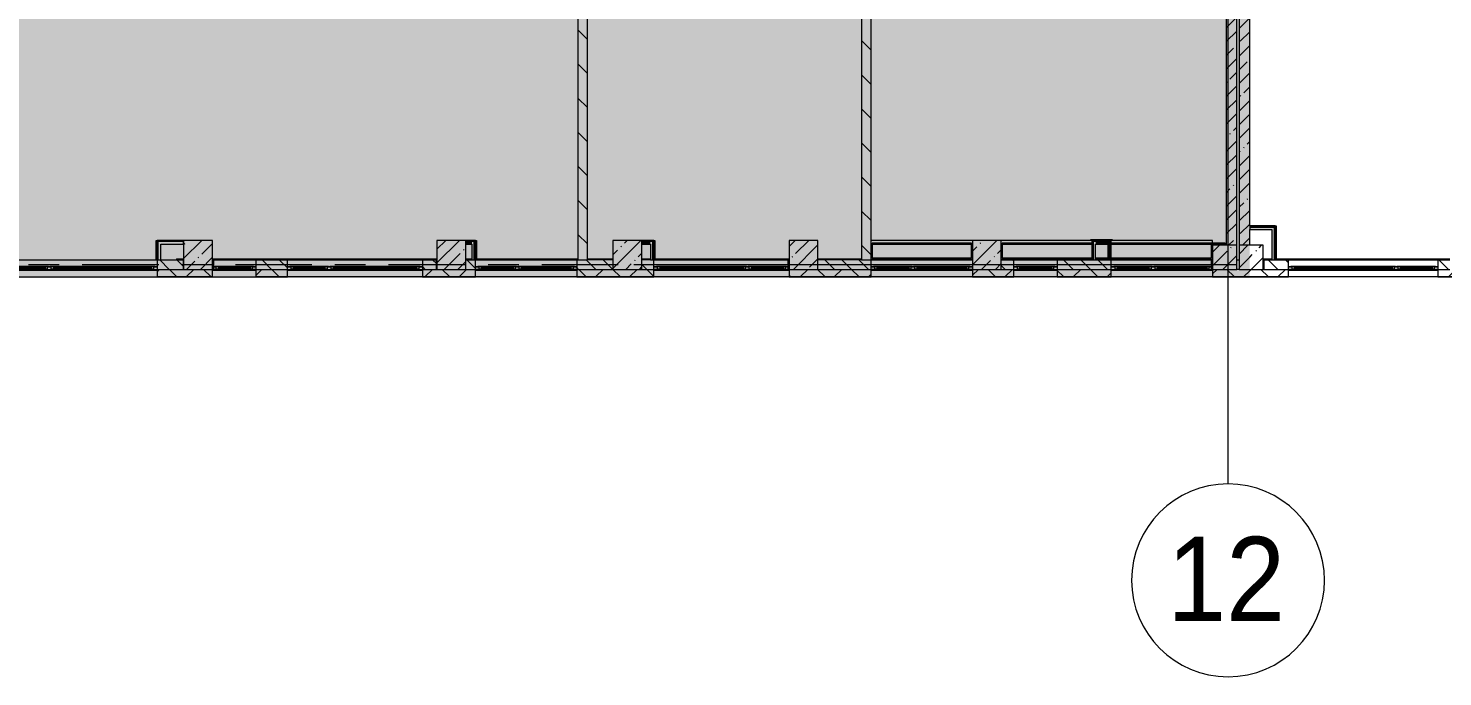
# Model space of a CAD drawing. Header units: millimetres. Extents: x -3456 to 185767, y -8553 to 29000.
# Drawn here: x 72197 to 101517, y -8553 to 4902 of the extents above; entities that cross this region are included whole.
import ezdxf

# ---------------------------------------------------------------- set-up
doc = ezdxf.new("R2010")
doc.units = ezdxf.units.MM
doc.linetypes.add('Осевая', pattern=[3175, 635, -476.25, 1587.5, -476.25])
doc.layers.add('A-DETL-GENF-2', color=7, linetype='Continuous', lineweight=9, true_color=0xc0c0c0, transparency=0.4)
for name, color, linetype, lineweight, true_color in [('A-FLOR-1', 7, 'Continuous', 5, 0xb7b7b7), ('A-FLOR-2', 7, 'Continuous', 5, 0xaaaaaa), ('A-GLAZ-3', 7, 'Continuous', 5, 0x737373), ('A-WALL-4', 7, 'Continuous', 9, 0x737373), ('A-WALL-5', 7, 'Continuous', 5, 0x737373), ('I-WALL-1', 7, 'Continuous', 5, 0xe7e7e7), ('I-WALL-2', 7, 'Continuous', 9, 0xe7e7e7), ('I-WALL-4', 7, 'Continuous', 5, 0x737373), ('S-COLS-1', 7, 'Continuous', 5, 0x737373)]:
    doc.layers.add(name, color=color, linetype=linetype, lineweight=lineweight, true_color=true_color)
for name, color, linetype, lineweight in [('A-GLAZ-2', 7, 'Continuous', 5), ('A-WALL', 7, 'Continuous', 9), ('A-WALL-3', 7, 'Continuous', 5), ('I-WALL-3', 7, 'Continuous', 5), ('S-COLS-2', 7, 'Continuous', 5), ('Оси', 7, 'Continuous', 9), ('Оси-1', 7, 'Continuous', 20), ('Оси-2', 7, 'Осевая', 9)]:
    doc.layers.add(name, color=color, linetype=linetype, lineweight=lineweight)
doc.styles.add('Arial_1', font='arial.ttf', dxfattribs={"width": 0.9, "height": 1750})
pattern_1 = [(45, (-38790, -150), (-285.123, 285.123), []), (45, (-38504.88, -150), (-285.123, 285.123), [504.031, -100.806, 16.764, -84.042])]
pattern_2 = [(45, (58756.86, 0), (-353.5534, 353.5534), []), (135, (58756.86, 0), (-353.5534, -353.5534), [])]
pattern_3 = [(45, (58756.86, 0), (-285.123, 285.123), []), (45, (59042, 0), (-285.123, 285.123), [504.031, -100.806, 16.764, -84.042])]
pattern_4 = [(135, (58756.86, 0), (-353.553, -353.553), [])]
pattern_5 = [(135, (58756.86, 0), (-176.7767, -176.7767), [])]
pattern_6 = [(45, (58756.86, 0), (-530.33, 530.33), []), (135, (58756.86, 0), (-530.33, -530.33), [])]

# ---------------------------------------------------------------- blocks, each defined once
blk = doc.blocks.new('BSC_Колонна _Прямоугольная - 600х600-V82-2_6_1_птичка')
at = {"layer": 'S-COLS-2'}
h = blk.add_hatch(dxfattribs=at)
h.set_pattern_fill('FP_107', color=256, style=0, pattern_type=2)
h.set_pattern_definition([(45, (-25860, -200), (-285.123, 285.123), []), (45, (-25574.88, -200), (-285.123, 285.123), [504.031, -100.806, 16.764, -84.042])])
h.paths.add_polyline_path([(300, -300), (300, 300), (-300, 300), (-300, -300), (-106, -300)])
at = {"layer": 'S-COLS-1'}
for p, q in [((300, 300), (-300, 300)), ((-300, 300), (-300, -300)), ((300, -300), (300, 300)), ((-300, -300), (300, -300))]:
    blk.add_line(p, q, dxfattribs=at)
blk = doc.blocks.new('BSC_Колонна _Прямоугольная - 600х600-V83-2_6_1_птичка')
at = {"layer": 'S-COLS-2'}
h = blk.add_hatch(dxfattribs=at)
h.set_pattern_fill('FP_108', color=256, style=0, pattern_type=2)
h.set_pattern_definition([(45, (-29509.74, -200), (-285.123, 285.123), []), (45, (-29224.6, -200), (-285.123, 285.123), [504.031, -100.806, 16.764, -84.042])])
h.paths.add_polyline_path([(-300, -300), (300, -300), (300, 300), (-300, 300)])
at = {"layer": 'S-COLS-1'}
for p, q in [((300, 300), (-300, 300)), ((-300, 300), (-300, -300)), ((300, -300), (300, 300)), ((-300, -300), (300, -300))]:
    blk.add_line(p, q, dxfattribs=at)
blk = doc.blocks.new('BSC_Колонна _Прямоугольная - 500х500-V84-2_6_1_птичка')
at = {"layer": 'S-COLS-2'}
h = blk.add_hatch(dxfattribs=at)
h.set_pattern_fill('FP_109', color=256, style=0, pattern_type=2)
h.set_pattern_definition(pattern_1)
h.paths.add_polyline_path([(-67, -250), (-30, -250), (-30, 250), (-250, 250), (-250, -250)])
h = blk.add_hatch(dxfattribs=at)
h.set_pattern_fill('FP_109', color=256, style=0, pattern_type=2)
h.set_pattern_definition(pattern_1)
h.paths.add_polyline_path([(-30, -250), (250, -250), (250, 250), (-30, 250), (-30, 81)])
at = {"layer": 'S-COLS-1'}
for p, q in [((-30, 250), (-250, 250)), ((-250, 250), (-250, -250)), ((-250, -250), (-30, -250))]:
    blk.add_line(p, q, dxfattribs=at)
at = {"layer": 'S-COLS-2'}
for p, q in [((250, 250), (-30, 250)), ((250, -250), (250, 250)), ((-30, -250), (250, -250))]:
    blk.add_line(p, q, dxfattribs=at)
blk = doc.blocks.new('BSC_Колонна _Прямоугольная - 600х600-V113-2_6_1_птичка')
at = {"layer": 'S-COLS-2'}
h = blk.add_hatch(dxfattribs=at)
h.set_pattern_fill('FP_147', color=256, style=0, pattern_type=2)
h.set_pattern_definition([(45, (-33310, -200), (-285.123, 285.123), []), (45, (-33024.88, -200), (-285.123, 285.123), [504.031, -100.806, 16.764, -84.042])])
h.paths.add_polyline_path([(300, -300), (300, 300), (-300, 300), (-300, -300), (-136, -300)])
at = {"layer": 'S-COLS-1'}
for p, q in [((300, 300), (-300, 300)), ((-300, 300), (-300, -300)), ((300, -300), (300, 300)), ((-300, -300), (300, -300))]:
    blk.add_line(p, q, dxfattribs=at)
blk = doc.blocks.new('120_Окно_СКБ_2Ст - 120_Окно_СКБ_2Ст 2100х2400 _мал створка справа_-22446225-2_6_1_птичка')
at = {"layer": 'A-GLAZ-3'}
for p, q in [((-1050, -127), (-1050, -57)), ((-1050, -57), (-980, -57)), ((1050, -57), (-1050, -57)), ((-980, -127), (-1050, -127)), ((-1050, -127), (-1000, -127)), ((-980, -127), (-1000, -127)), ((-1000, -127), (-1000, -137)), ((-1000, -137), (170, -137)), ((170, -137), (-1000, -137)), ((-980, -57), (-980, -127)), ((150, -87), (-980, -87)), ((-980, -87), (-980, -127)), ((-930, -137), (-930, -87)), ((-930, -107), (100, -107)), ((100, -117), (-930, -117)), ((100, -137), (100, -87)), ((150, -127), (150, -57)), ((150, -57), (220, -57)), ((150, -127), (150, -87)), ((220, -127), (150, -127)), ((170, -127), (150, -127)), ((170, -127), (200, -127)), ((170, -137), (170, -127)), ((220, -127), (200, -127)), ((200, -127), (200, -137)), ((200, -137), (1000, -137)), ((1000, -137), (200, -137)), ((220, -57), (220, -127)), ((980, -87), (220, -87)), ((220, -87), (220, -127)), ((270, -137), (270, -87)), ((270, -107), (930, -107)), ((930, -117), (270, -117)), ((930, -137), (930, -87)), ((980, -127), (980, -57)), ((980, -57), (1050, -57)), ((980, -127), (980, -87)), ((1050, -127), (980, -127)), ((1000, -127), (980, -127)), ((1000, -127), (1050, -127)), ((1000, -137), (1000, -127)), ((1050, -57), (1050, -127))]:
    blk.add_line(p, q, dxfattribs=at)
blk = doc.blocks.new('120_Окно_СКБ_2Ст - 120_Окно_СКБ_2Ст 3100х2500 _мал_ створка слева-2_-22446420-2_6_1_птичка')
at = {"layer": 'A-GLAZ-2'}
for p, q in [((-1550, -127), (-1550, -57)), ((-1550, -57), (-1480, -57)), ((1550, -57), (-1550, -57)), ((-1480, -127), (-1550, -127)), ((-1550, -127), (-1500, -127)), ((-1480, -127), (-1500, -127)), ((-1500, -127), (-1500, -137)), ((-1500, -137), (-700, -137)), ((-700, -137), (-1500, -137)), ((-1480, -57), (-1480, -127)), ((-720, -87), (-1480, -87)), ((-1480, -87), (-1480, -127)), ((-1430, -137), (-1430, -87)), ((-1430, -107), (-770, -107)), ((-770, -117), (-1430, -117)), ((-770, -137), (-770, -87)), ((-720, -127), (-720, -57)), ((-720, -57), (-650, -57)), ((-720, -127), (-720, -87)), ((-650, -127), (-720, -127)), ((-700, -127), (-720, -127)), ((-700, -127), (-670, -127)), ((-700, -137), (-700, -127)), ((-650, -127), (-670, -127)), ((-670, -127), (-670, -137)), ((-670, -137), (1500, -137)), ((1500, -137), (-670, -137)), ((-650, -57), (-650, -127)), ((1480, -87), (-650, -87)), ((-650, -87), (-650, -127)), ((-600, -137), (-600, -87)), ((-600, -107), (1430, -107)), ((1430, -117), (-600, -117)), ((1430, -137), (1430, -87)), ((1480, -127), (1480, -57)), ((1480, -57), (1550, -57)), ((1480, -127), (1480, -87)), ((1550, -127), (1480, -127)), ((1500, -127), (1480, -127)), ((1500, -127), (1550, -127)), ((1500, -137), (1500, -127)), ((1550, -57), (1550, -127))]:
    blk.add_line(p, q, dxfattribs=at)
blk = doc.blocks.new('120_Окно_СКБ_2Ст - 120_Окно_СКБ_2Ст 2800х2500_створка_-22445922-2_6_1_птичка')
at = {"layer": 'A-GLAZ-3'}
for p, q in [((-1400, -127), (-1400, -57)), ((-1400, -57), (-1330, -57)), ((1400, -57), (-1400, -57)), ((-1330, -127), (-1400, -127)), ((-1400, -127), (-1350, -127)), ((-1330, -127), (-1350, -127)), ((-1350, -127), (-1350, -137)), ((-1350, -137), (520, -137)), ((520, -137), (-1350, -137)), ((-1330, -57), (-1330, -127)), ((500, -87), (-1330, -87)), ((-1330, -87), (-1330, -127)), ((-1280, -137), (-1280, -87)), ((-1280, -107), (450, -107)), ((450, -117), (-1280, -117)), ((450, -137), (450, -87)), ((500, -127), (500, -57)), ((500, -57), (570, -57)), ((500, -127), (500, -87)), ((570, -127), (500, -127)), ((520, -127), (500, -127)), ((520, -127), (550, -127)), ((520, -137), (520, -127)), ((570, -127), (550, -127)), ((550, -127), (550, -137)), ((550, -137), (1350, -137)), ((1350, -137), (550, -137)), ((570, -57), (570, -127)), ((1330, -87), (570, -87)), ((570, -87), (570, -127)), ((620, -137), (620, -87)), ((620, -107), (1280, -107)), ((1280, -117), (620, -117)), ((1280, -137), (1280, -87)), ((1330, -127), (1330, -57)), ((1330, -57), (1400, -57)), ((1330, -127), (1330, -87)), ((1400, -127), (1330, -127)), ((1350, -127), (1330, -127)), ((1350, -127), (1400, -127)), ((1350, -137), (1350, -127)), ((1400, -57), (1400, -127))]:
    blk.add_line(p, q, dxfattribs=at)
blk = doc.blocks.new('120_Окно_СКБ_2Ст - 120_Окно_СКБ_2Ст 3100х2500 _мал_створка слева_ 2-22446355-2_6_1_птичка')
at = {"layer": 'A-GLAZ-3'}
for p, q in [((-1550, -127), (-1550, -57)), ((-1550, -57), (-1480, -57)), ((1550, -57), (-1550, -57)), ((-1480, -127), (-1550, -127)), ((-1550, -127), (-1500, -127)), ((-1480, -127), (-1500, -127)), ((-1500, -127), (-1500, -137)), ((-1500, -137), (670, -137)), ((670, -137), (-1500, -137)), ((-1480, -57), (-1480, -127)), ((650, -87), (-1480, -87)), ((-1480, -87), (-1480, -127)), ((-1430, -137), (-1430, -87)), ((-1430, -107), (600, -107)), ((600, -117), (-1430, -117)), ((600, -137), (600, -87)), ((650, -127), (650, -57)), ((650, -57), (720, -57)), ((650, -127), (650, -87)), ((720, -127), (650, -127)), ((670, -127), (650, -127)), ((670, -127), (700, -127)), ((670, -137), (670, -127)), ((720, -127), (700, -127)), ((700, -127), (700, -137)), ((700, -137), (1500, -137)), ((1500, -137), (700, -137)), ((720, -57), (720, -127)), ((1480, -87), (720, -87)), ((720, -87), (720, -127)), ((770, -137), (770, -87)), ((770, -107), (1430, -107)), ((1430, -117), (770, -117)), ((1430, -137), (1430, -87)), ((1480, -127), (1480, -57)), ((1480, -57), (1550, -57)), ((1480, -127), (1480, -87)), ((1550, -127), (1480, -127)), ((1500, -127), (1480, -127)), ((1500, -127), (1550, -127)), ((1500, -137), (1500, -127)), ((1550, -57), (1550, -127))]:
    blk.add_line(p, q, dxfattribs=at)
blk = doc.blocks.new('BSC_Колонна _Прямоугольная - 500х500-V157-2_6_1_птичка')
at = {"layer": 'S-COLS-2'}
h = blk.add_hatch(dxfattribs=at)
h.set_pattern_fill('FP_179', color=256, style=0, pattern_type=2)
h.set_pattern_definition([(45, (-38240, -150), (-285.123, 285.123), []), (45, (-37954.88, -150), (-285.123, 285.123), [504.031, -100.806, 16.764, -84.042])])
h.paths.add_polyline_path([(-250, -250), (250, -250), (250, 250), (-250, 250), (-250, -85)])
at = {"layer": 'S-COLS-1'}
for p, q in [((250, 250), (-250, 250)), ((-250, 250), (-250, -250)), ((250, -250), (250, 250)), ((-250, -250), (250, -250))]:
    blk.add_line(p, q, dxfattribs=at)
blk = doc.blocks.new('120_Окно_СКБ_2Ст - 120_Окно_СКБ_2Ст 2800х2500 4-24273432-2_6_1_птичка')
at = {"layer": 'A-GLAZ-3'}
for p, q in [((-1400, -127), (-1400, -57)), ((-1400, -57), (-1330, -57)), ((1400, -57), (-1400, -57)), ((-1330, -127), (-1400, -127)), ((-1400, -127), (-1350, -127)), ((-1330, -127), (-1350, -127)), ((-1350, -127), (-1350, -137)), ((-1350, -137), (-550, -137)), ((-550, -137), (-1350, -137)), ((-1330, -57), (-1330, -127)), ((-570, -87), (-1330, -87)), ((-1330, -87), (-1330, -127)), ((-1280, -137), (-1280, -87)), ((-1280, -107), (-620, -107)), ((-620, -117), (-1280, -117)), ((-620, -137), (-620, -87)), ((-570, -127), (-570, -57)), ((-570, -57), (-500, -57)), ((-570, -127), (-570, -87)), ((-500, -127), (-570, -127)), ((-550, -127), (-570, -127)), ((-550, -127), (-520, -127)), ((-550, -137), (-550, -127)), ((-500, -127), (-520, -127)), ((-520, -127), (-520, -137)), ((-520, -137), (1350, -137)), ((1350, -137), (-520, -137)), ((-500, -57), (-500, -127)), ((1330, -87), (-500, -87)), ((-500, -87), (-500, -127)), ((-450, -137), (-450, -87)), ((-450, -107), (1280, -107)), ((1280, -117), (-450, -117)), ((1280, -137), (1280, -87)), ((1330, -127), (1330, -57)), ((1330, -57), (1400, -57)), ((1330, -127), (1330, -87)), ((1400, -127), (1330, -127)), ((1350, -127), (1330, -127)), ((1350, -127), (1400, -127)), ((1350, -137), (1350, -127)), ((1400, -57), (1400, -127))]:
    blk.add_line(p, q, dxfattribs=at)
blk = doc.blocks.new('120_Окно_СКБ_1Ст - 120_Окно_СКБ_1Ст 900х2500_h_-V125-2_6_1_птичка')
at = {"layer": 'A-GLAZ-3'}
for p, q in [((-450, -127), (-450, -57)), ((-450, -57), (-380, -57)), ((450, -57), (-450, -57)), ((-380, -127), (-450, -127)), ((-450, -127), (-400, -127)), ((-380, -127), (-400, -127)), ((-400, -127), (-400, -137)), ((-400, -137), (400, -137)), ((400, -137), (-400, -137)), ((-380, -57), (-380, -127)), ((380, -87), (-380, -87)), ((-380, -87), (-380, -127)), ((-330, -137), (-330, -87)), ((-330, -107), (330, -107)), ((330, -117), (-330, -117)), ((330, -137), (330, -87)), ((380, -127), (380, -57)), ((380, -57), (450, -57)), ((380, -127), (380, -87)), ((450, -127), (380, -127)), ((400, -127), (380, -127)), ((400, -127), (450, -127)), ((400, -137), (400, -127)), ((450, -57), (450, -127))]:
    blk.add_line(p, q, dxfattribs=at)
blk = doc.blocks.new('120_Окно_СКБ_1Ст - 120_Окно_СКБ_1Ст 900х2500_h_-V187-2_6_1_птичка')
at = {"layer": 'A-GLAZ-3'}
for p, q in [((-450, -127), (-450, -57)), ((-450, -57), (-380, -57)), ((450, -57), (-450, -57)), ((-380, -127), (-450, -127)), ((-450, -127), (-400, -127)), ((-380, -127), (-400, -127)), ((-400, -127), (-400, -137)), ((-400, -137), (400, -137)), ((400, -137), (-400, -137)), ((-380, -57), (-380, -127)), ((380, -87), (-380, -87)), ((-380, -87), (-380, -127)), ((-330, -137), (-330, -87)), ((-330, -107), (330, -107)), ((330, -117), (-330, -117)), ((330, -137), (330, -87)), ((380, -127), (380, -57)), ((380, -57), (450, -57)), ((380, -127), (380, -87)), ((450, -127), (380, -127)), ((400, -127), (380, -127)), ((400, -127), (450, -127)), ((400, -137), (400, -127)), ((450, -57), (450, -127))]:
    blk.add_line(p, q, dxfattribs=at)
blk = doc.blocks.new('BSC_Колонна _Прямоугольная - 600х600-V189-2_6_1_птичка')
at = {"layer": 'S-COLS-2'}
h = blk.add_hatch(dxfattribs=at)
h.set_pattern_fill('FP_205', color=256, style=0, pattern_type=2)
h.set_pattern_definition([(45, (-22210, -200), (-285.123, 285.123), []), (45, (-21924.88, -200), (-285.123, 285.123), [504.031, -100.806, 16.764, -84.042])])
h.paths.add_polyline_path([(-166, -300), (300, -300), (300, 300), (-300, 300), (-300, -300)])
at = {"layer": 'S-COLS-1'}
for p, q in [((300, 300), (-300, 300)), ((-300, 300), (-300, -300)), ((300, -300), (300, 300)), ((-300, -300), (300, -300))]:
    blk.add_line(p, q, dxfattribs=at)
blk = doc.blocks.new('Зашивка приборов отопления23 - Зашивка приборов отопления-33321838-2_6_1_птичка')
at = {"layer": 'A-WALL-5'}
for p, q in [((36640, 23400), (34540, 23400)), ((34540, 23079), (36640, 23079)), ((36640, 23079), (34540, 23079)), ((34540, 23004), (36640, 23004))]:
    blk.add_line(p, q, dxfattribs=at)
blk = doc.blocks.new('Зашивка приборов отопления24 - Зашивка приборов отопления-33321996-2_6_1_птичка')
at = {"layer": 'A-WALL-5'}
for p, q in [((36640, 23400), (34760, 23400)), ((34760, 23079), (36640, 23079)), ((36640, 23079), (34760, 23079)), ((34760, 23004), (36640, 23004))]:
    blk.add_line(p, q, dxfattribs=at)
blk = doc.blocks.new('Зашивка приборов отопления25 - Зашивка приборов отопления-33322064-2_6_1_птичка')
at = {"layer": 'A-WALL-5'}
for p, q in [((36640, 23400), (34540, 23400)), ((34540, 23104), (34540, 23079)), ((34540, 23079), (36640, 23079)), ((36640, 23079), (34540, 23079)), ((34540, 23079), (34540, 23004)), ((34540, 23004), (36640, 23004))]:
    blk.add_line(p, q, dxfattribs=at)
blk = doc.blocks.new('Ось сетки - D8-29747960-2_6_1_птичка')
at = {"layer": 'Оси-1'}
for start, end in [(360, 180), (180, 360)]:
    blk.add_arc((0, 0), 4, start, end, dxfattribs=at)

msp = doc.modelspace()

# ---------------------------------------------------------------- hatches: boundary and pattern name
at = {"layer": 'A-DETL-GENF-2'}
msp.add_hatch(color=256, dxfattribs=at).paths.add_polyline_path([(91930.6, -280), (97516.9, -280), (97516.9, 23777.7), (92616.9, 23777.7), (92616.9, 27350), (62608.9, 27350), (62608.9, 15358), (58488.9, 15358), (58488.9, -280), (91003.1, -280)])
at = {"layer": 'A-WALL-3'}
h = msp.add_hatch(dxfattribs=at)
h.set_pattern_fill('FP_130', color=256, style=0, pattern_type=2)
h.set_pattern_definition(pattern_5)
h.paths.add_polyline_path([(71766.9, -100), (71766.9, 100), (71516.9, 100), (71516.9, -100), (71525.5, -100)])
h.paths.add_polyline_path([(75416.9, -100), (75416.9, 100), (74866.9, 100), (74866.9, -100), (75235.5, -100)])
h = msp.add_hatch(dxfattribs=at)
h.set_pattern_fill('FP_130', color=256, style=0, pattern_type=2)
h.set_pattern_definition(pattern_5)
h.paths.add_polyline_path([(80366.9, -100), (80656.9, -100), (80656.9, 100), (80366.9, 100)])
h.paths.add_polyline_path([(77566.9, -100), (77566.9, 100), (76916.9, 100), (76916.9, -100), (77090.6, -100)])
h = msp.add_hatch(dxfattribs=at)
h.set_pattern_fill('FP_130', color=256, style=0, pattern_type=2)
h.set_pattern_definition(pattern_5)
h.paths.add_polyline_path([(83566.9, -100), (84316.9, -100), (84316.9, 100), (83566.9, 100)])
h.paths.add_polyline_path([(81466.9, -100), (81466.9, 100), (81266.9, 100), (81266.9, -100)])
h = msp.add_hatch(dxfattribs=at)
h.set_pattern_fill('FP_130', color=256, style=0, pattern_type=2)
h.set_pattern_definition(pattern_5)
h.paths.add_polyline_path([(85166.6, -100), (85166.6, 100), (84916.9, 100), (84916.9, -100), (84974.3, -100)])
h = msp.add_hatch(dxfattribs=at)
h.set_pattern_fill('FP_130', color=256, style=0, pattern_type=2)
h.set_pattern_definition(pattern_5)
h.paths.add_polyline_path([(89666.9, -100), (89666.9, 100), (88566.6, 100), (88566.6, -100), (89611.9, -100)])
h = msp.add_hatch(dxfattribs=at)
h.set_pattern_fill('FP_130', color=256, style=0, pattern_type=2)
h.set_pattern_definition(pattern_5)
h.paths.add_polyline_path([(92366.9, -100), (92626.9, -100), (92626.9, 100), (92366.9, 100)])
h.paths.add_polyline_path([(93526.9, -100), (94646.9, -100), (94646.9, 100), (93526.9, 100)])
h = msp.add_hatch(dxfattribs=at)
h.set_pattern_fill('FP_130', color=256, style=0, pattern_type=2)
h.set_pattern_definition(pattern_5)
h.paths.add_polyline_path([(98316.9, -100), (98316.9, 100), (97806.9, 100), (97806.9, -100)])
h.paths.add_polyline_path([(101666.9, -100), (101666.9, 100), (101416.9, 100), (101416.9, -100)])
h = msp.add_hatch(dxfattribs=at)
h.set_pattern_fill('FP_120', color=256, style=0, pattern_type=2)
h.set_pattern_definition(pattern_2)
h.paths.add_polyline_path([(94646.9, -250), (94646.9, -100), (93526.9, -100), (93526.9, -250), (94249.4, -250)])
h.paths.add_polyline_path([(97516.9, -250), (97516.9, -100), (96746.9, -100), (96746.9, -250), (97510.7, -250)])
h.paths.add_polyline_path([(89611.9, -250), (89666.9, -250), (89666.9, -100), (87966.6, -100), (87966.6, -250), (89148.1, -250)])
h.paths.add_polyline_path([(91766.9, -250), (92626.9, -250), (92626.9, -100), (91766.9, -100)])
h.paths.add_polyline_path([(84974.3, -250), (85166.6, -250), (85166.6, -100), (83566.9, -100), (83566.9, -250), (84510.6, -250)])
h.paths.add_polyline_path([(77566.9, -250), (77566.9, -100), (76916.9, -100), (76916.9, -250), (77090.6, -250)])
h.paths.add_polyline_path([(80366.9, -250), (81466.9, -250), (81466.9, -100), (80366.9, -100)])
h.paths.add_polyline_path([(75699.3, -250), (76016.9, -250), (76016.9, -100), (74866.9, -100), (74866.9, -250), (75235.5, -250)])
h.paths.add_polyline_path([(71525.5, -250), (71766.9, -250), (71766.9, -100), (70416.9, -100), (70416.9, -250), (70598, -250)])
h.paths.add_polyline_path([(67316.9, -250), (67316.9, -100), (63386.9, -100), (63386.9, -250), (66888, -250)])
h.paths.add_polyline_path([(62486.9, -250), (62486.9, -100), (58496.9, -100), (58496.9, -250), (62250.5, -250)])
h = msp.add_hatch(dxfattribs=at)
h.set_pattern_fill('FP_120', color=256, style=0, pattern_type=2)
h.set_pattern_definition(pattern_2)
h.paths.add_polyline_path([(134456.9, -250), (134456.9, -100), (130316.9, -100), (130316.9, -250), (133668.4, -250)])
h.paths.add_polyline_path([(128103.3, -250), (129416.9, -250), (129416.9, -100), (125816.9, -100), (125816.9, -250), (126248.3, -250)])
h.paths.add_polyline_path([(117566.9, -250), (117566.9, -100), (116816.9, -100), (116816.9, -250), (116973.3, -250)])
h.paths.add_polyline_path([(120683.3, -250), (120816.9, -250), (120816.9, -100), (119666.9, -100), (119666.9, -250), (119755.8, -250)])
h.paths.add_polyline_path([(115666.9, -250), (115916.9, -250), (115916.9, -100), (115166.9, -100), (115166.9, -250), (115582, -250)])
h.paths.add_polyline_path([(123916.9, -250), (124916.9, -250), (124916.9, -100), (123916.9, -100)])
h.paths.add_polyline_path([(112066.9, -250), (112066.9, -100), (110666.9, -100), (110666.9, -250), (111408.2, -250)])
h.paths.add_polyline_path([(107566.9, -250), (107566.9, -100), (106166.9, -100), (106166.9, -250), (106770.7, -250)])
h.paths.add_polyline_path([(103988.2, -250), (104066.9, -250), (104066.9, -100), (103693.2, -100), (103693.2, -250)])
h.paths.add_polyline_path([(101416.9, -250), (102793.2, -250), (102793.2, -100), (101416.9, -100)])
h.paths.add_polyline_path([(97796.9, -250), (98316.9, -250), (98316.9, -100), (97516.9, -100), (97516.9, -250)])
at = {"layer": 'I-WALL-1'}
for points in [[(75416.9, 425), (75416.9, 475), (74941.9, 475), (74941.9, 425), (75235.5, 425)], [(81391.9, 425), (81391.9, 475), (81266.9, 475), (81266.9, 425)], [(81391.9, 100), (81441.9, 100), (81441.9, 475), (81391.9, 475), (81391.9, 231.3)], [(85091.9, 425), (85091.9, 475), (84916.9, 475), (84916.9, 425)], [(85091.9, 100), (85141.9, 100), (85141.9, 475), (85091.9, 475), (85091.9, 231.3)], [(94271.9, 100), (94321.9, 100), (94321.9, 475), (94271.9, 475), (94271.9, 231.3)], [(94571.9, 425), (94621.9, 425), (94621.9, 475), (94321.9, 475), (94321.9, 425)], [(94621.9, 100), (94621.9, 425), (94571.9, 425), (94571.9, 100)]]:
    msp.add_hatch(color=256, dxfattribs=at).paths.add_polyline_path(points)
at = {"layer": 'I-WALL-2'}
for points in [[(97971.9, 725), (98021.9, 725), (98021.9, 775), (97516.9, 775), (97516.9, 725)], [(98021.9, 100), (98021.9, 725), (97971.9, 725), (97971.9, 100)], [(74891.9, 100), (74941.9, 100), (74941.9, 475), (74891.9, 475), (74891.9, 231.3)]]:
    msp.add_hatch(color=256, dxfattribs=at).paths.add_polyline_path(points)
at = {"layer": 'I-WALL-3'}
h = msp.add_hatch(dxfattribs=at)
h.set_pattern_fill('FP_131', color=256, style=0, pattern_type=2)
h.set_pattern_definition(pattern_4)
h.paths.add_polyline_path([(83786.9, 100), (83786.9, 7700), (83586.9, 7700), (83586.9, 100)])
h = msp.add_hatch(dxfattribs=at)
h.set_pattern_fill('FP_131', color=256, style=0, pattern_type=2)
h.set_pattern_definition(pattern_4)
h.paths.add_polyline_path([(89666.9, 100), (89666.9, 7700), (89466.9, 7700), (89466.9, 100), (89611.9, 100)])
h = msp.add_hatch(dxfattribs=at)
h.set_pattern_fill('FP_128', color=256, style=0, pattern_type=2)
h.set_pattern_definition(pattern_3)
h.paths.add_polyline_path([(97026.9, 400), (97246.9, 400), (97246.9, 7400), (97026.9, 7400), (97026.9, 809.8)])
h = msp.add_hatch(dxfattribs=at)
h.set_pattern_fill('FP_128', color=256, style=0, pattern_type=2)
h.set_pattern_definition(pattern_3)
h.paths.add_polyline_path([(97296.9, 410), (97516.9, 410), (97516.9, 7380), (97296.9, 7380), (97296.9, 800.1)])
h = msp.add_hatch(dxfattribs=at)
h.set_pattern_fill('FP_224', color=256, style=0, pattern_type=2)
h.set_pattern_definition(pattern_6)
h.paths.add_polyline_path([(98034.4, 787.5), (98046.9, 787.5), (98046.9, 800), (97516.9, 800), (97516.9, 787.5)])
h = msp.add_hatch(dxfattribs=at)
h.set_pattern_fill('FP_224', color=256, style=0, pattern_type=2)
h.set_pattern_definition(pattern_6)
h.paths.add_polyline_path([(98021.9, 775), (98034.4, 775), (98034.4, 787.5), (97516.9, 787.5), (97516.9, 775)])
h = msp.add_hatch(dxfattribs=at)
h.set_pattern_fill('FP_224', color=256, style=0, pattern_type=2)
h.set_pattern_definition(pattern_6)
h.paths.add_polyline_path([(74866.9, 100), (74879.4, 100), (74879.4, 500), (74866.9, 500), (74866.9, 231.3)])
h = msp.add_hatch(dxfattribs=at)
h.set_pattern_fill('FP_224', color=256, style=0, pattern_type=2)
h.set_pattern_definition(pattern_6)
h.paths.add_polyline_path([(75416.9, 487.5), (75416.9, 500), (74879.4, 500), (74879.4, 487.5), (75235.5, 487.5)])
h = msp.add_hatch(dxfattribs=at)
h.set_pattern_fill('FP_224', color=256, style=0, pattern_type=2)
h.set_pattern_definition(pattern_6)
h.paths.add_polyline_path([(74879.4, 100), (74891.9, 100), (74891.9, 487.5), (74879.4, 487.5), (74879.4, 231.3)])
h = msp.add_hatch(dxfattribs=at)
h.set_pattern_fill('FP_224', color=256, style=0, pattern_type=2)
h.set_pattern_definition(pattern_6)
h.paths.add_polyline_path([(75416.9, 475), (75416.9, 487.5), (74891.9, 487.5), (74891.9, 475), (75235.5, 475)])
h = msp.add_hatch(dxfattribs=at)
h.set_pattern_fill('FP_224', color=256, style=0, pattern_type=2)
h.set_pattern_definition(pattern_6)
h.paths.add_polyline_path([(81441.9, 100), (81454.4, 100), (81454.4, 487.5), (81441.9, 487.5), (81441.9, 231.3)])
h = msp.add_hatch(dxfattribs=at)
h.set_pattern_fill('FP_224', color=256, style=0, pattern_type=2)
h.set_pattern_definition(pattern_6)
h.paths.add_polyline_path([(81454.4, 100), (81466.9, 100), (81466.9, 500), (81454.4, 500), (81454.4, 231.3)])
h = msp.add_hatch(dxfattribs=at)
h.set_pattern_fill('FP_224', color=256, style=0, pattern_type=2)
h.set_pattern_definition(pattern_6)
h.paths.add_polyline_path([(85141.9, 100), (85154.4, 100), (85154.4, 487.5), (85141.9, 487.5), (85141.9, 231.3)])
h = msp.add_hatch(dxfattribs=at)
h.set_pattern_fill('FP_224', color=256, style=0, pattern_type=2)
h.set_pattern_definition(pattern_6)
h.paths.add_polyline_path([(85154.4, 100), (85166.9, 100), (85166.9, 500), (85154.4, 500), (85154.4, 231.3)])
h = msp.add_hatch(dxfattribs=at)
h.set_pattern_fill('FP_224', color=256, style=0, pattern_type=2)
h.set_pattern_definition(pattern_6)
h.paths.add_polyline_path([(94259.4, 100), (94259.4, 500), (94246.9, 500), (94249.4, 100)])
h = msp.add_hatch(dxfattribs=at)
h.set_pattern_fill('FP_224', color=256, style=0, pattern_type=2)
h.set_pattern_definition(pattern_6)
h.paths.add_polyline_path([(94259.4, 487.5), (94646.9, 487.5), (94646.9, 500), (94259.4, 500)])
h = msp.add_hatch(dxfattribs=at)
h.set_pattern_fill('FP_224', color=256, style=0, pattern_type=2)
h.set_pattern_definition(pattern_6)
h.paths.add_polyline_path([(94621.9, 475), (94634.4, 475), (94634.4, 487.5), (94271.9, 487.5), (94271.9, 475), (94321.9, 475)])
h = msp.add_hatch(dxfattribs=at)
h.set_pattern_fill('FP_224', color=256, style=0, pattern_type=2)
h.set_pattern_definition(pattern_6)
h.paths.add_polyline_path([(94634.4, 100), (94634.4, 475), (94621.9, 475), (94621.9, 100)])
h = msp.add_hatch(dxfattribs=at)
h.set_pattern_fill('FP_224', color=256, style=0, pattern_type=2)
h.set_pattern_definition(pattern_6)
h.paths.add_polyline_path([(94646.9, 100), (94646.9, 487.5), (94634.4, 487.5), (94634.4, 100)])
at = {"layer": 'S-COLS-2'}
h = msp.add_hatch(dxfattribs=at)
h.set_pattern_fill('FP_128', color=256, style=0, pattern_type=2)
h.set_pattern_definition(pattern_3)
h.paths.add_polyline_path([(75416.9, -100), (76016.9, -100), (76016.9, 500), (75416.9, 500), (75416.9, 231.3)])

# ---------------------------------------------------------------- linework, layer by layer
at = {"layer": 'A-FLOR-1'}
for p, q in [((74846.9, 100), (74846.9, 500)), ((74846.9, 500), (74866.9, 500)), ((81466.9, 500), (81486.9, 500)), ((81486.9, 500), (81486.9, 120)), ((85166.9, 500), (85186.9, 500)), ((85186.9, 500), (85186.9, 120)), ((89686.9, 445), (89686.9, 140)), ((91746.9, 445), (89686.9, 445)), ((91746.9, 140), (91746.9, 445)), ((94246.9, 445), (92386.9, 445)), ((92386.9, 445), (92386.9, 140)), ((94225.9, 500), (94225.9, 520)), ((94225.9, 520), (94665.9, 520)), ((97006.9, 445), (94646.9, 445)), ((94665.9, 520), (94665.9, 500)), ((96726.9, 140), (96726.9, 420)), ((96726.9, 420), (97006.9, 420)), ((97006.9, 420), (97006.9, 445)), ((89686.9, 140), (91746.9, 140)), ((92386.9, 140), (94246.9, 140)), ((94321.9, 140), (94571.9, 140)), ((94646.9, 140), (96726.9, 140)), ((96726.9, 100), (96746.9, 100)), ((97246.9, 100), (97296.9, 100))]:
    msp.add_line(p, q, dxfattribs=at)
at = {"layer": 'A-FLOR-2'}
for p, q in [((98046.9, 800), (98066.9, 800)), ((98066.9, 800), (98066.9, 120)), ((97796.9, 100), (97806.9, 100))]:
    msp.add_line(p, q, dxfattribs=at)
at = {"layer": 'A-WALL'}
for p, q in [((97516.9, 787.5), (98034.4, 787.5)), ((97516.9, 775), (98021.9, 775)), ((98021.9, 775), (98021.9, 100)), ((98034.4, 787.5), (98034.4, 100)), ((96746.9, -250), (98316.9, -250)), ((97516.9, -253), (98316.9, -253)), ((97806.9, -100), (98316.9, -100)), ((101416.9, -100), (101666.9, -100)), ((101416.9, -250), (102793.2, -250)), ((101416.9, -253), (102793.2, -253))]:
    msp.add_line(p, q, dxfattribs=at)
at = {"layer": 'A-WALL-3'}
for p, q in [((97806.9, 100), (97806.9, -100)), ((97806.9, 100), (101666.9, 100)), ((98316.9, -258), (98316.9, 100)), ((101416.9, 100), (101416.9, -258)), ((116816.9, -258), (97516.9, -258)), ((97796.9, -100), (97806.9, -100))]:
    msp.add_line(p, q, dxfattribs=at)
at = {"layer": 'A-WALL-4'}
for p, q in [((97516.9, 800), (97516.9, 725)), ((74879.4, 100), (74879.4, 487.5)), ((75416.9, 487.5), (74879.4, 487.5)), ((74891.9, 100), (74891.9, 475)), ((75416.9, 475), (74891.9, 475)), ((81454.4, 487.5), (81266.9, 487.5)), ((81441.9, 475), (81266.9, 475)), ((81441.9, 100), (81441.9, 475)), ((81454.4, 100), (81454.4, 487.5)), ((85154.4, 487.5), (84916.9, 487.5)), ((85141.9, 475), (84916.9, 475)), ((85141.9, 100), (85141.9, 475)), ((85154.4, 100), (85154.4, 487.5)), ((94259.4, 487.5), (94259.4, 100)), ((94634.4, 487.5), (94259.4, 487.5)), ((94271.9, 475), (94271.9, 100)), ((94621.9, 475), (94271.9, 475)), ((94621.9, 100), (94621.9, 475)), ((94634.4, 100), (94634.4, 487.5)), ((83586.9, 100), (83786.9, 100)), ((89466.9, 100), (89666.9, 100)), ((74866.9, -100), (75416.9, -100)), ((74866.9, -250), (76016.9, -250)), ((74866.9, -253), (76016.9, -253)), ((76916.9, -100), (77566.9, -100)), ((76916.9, -250), (77566.9, -250)), ((76916.9, -253), (77566.9, -253)), ((80366.9, -100), (80656.9, -100)), ((80366.9, -250), (81466.9, -250)), ((80366.9, -253), (81466.9, -253)), ((81266.9, -100), (81466.9, -100)), ((83566.9, -100), (84316.9, -100)), ((83566.9, -250), (85166.6, -250)), ((83566.9, -253), (85166.6, -253)), ((84916.9, -100), (85166.6, -100)), ((87966.6, -250), (89666.9, -250)), ((87966.6, -253), (89666.9, -253)), ((88566.6, -100), (89666.9, -100)), ((91766.9, -250), (92626.9, -250)), ((91766.9, -253), (92626.9, -253)), ((92366.9, -100), (92626.9, -100)), ((93526.9, -100), (94646.9, -100)), ((93526.9, -250), (94646.9, -250)), ((93526.9, -253), (94646.9, -253)), ((96746.9, -253), (97511.4, -253))]:
    msp.add_line(p, q, dxfattribs=at)
at = {"layer": 'A-WALL-5'}
for p, q in [((71516.9, 100), (75416.9, 100)), ((74866.9, 100), (74866.9, -258)), ((75416.9, -100), (75416.9, 100)), ((76036.9, 100), (76036.9, -100)), ((76036.9, 100), (80656.9, 100)), ((76916.9, 100), (76916.9, -258)), ((77566.9, -258), (77566.9, 100)), ((80366.9, 100), (80366.9, -258)), ((80656.9, -100), (80656.9, 100)), ((81266.9, 100), (83586.9, 100)), ((81466.9, -258), (81466.9, 100)), ((83566.9, 100), (83566.9, -258)), ((84316.9, 100), (83786.9, 100)), ((85091.9, 100), (84916.9, 100)), ((85166.6, -258), (85166.6, 100)), ((85166.9, 100), (87946.6, 100)), ((87946.6, -100), (87946.6, 100)), ((89466.9, 100), (88566.6, 100)), ((89666.9, -258), (89666.9, 100)), ((89666.9, 100), (91766.9, 100)), ((92366.9, 100), (96726.9, 100)), ((92626.9, -258), (92626.9, 100)), ((93526.9, 100), (93526.9, -258)), ((94646.9, -258), (94646.9, 100)), ((58494.7, -258), (76916.9, -258)), ((70916.9, -100), (76016.9, -100)), ((76016.9, -258), (76016.9, -100)), ((80366.9, -258), (76916.9, -258)), ((77566.9, -100), (80666.9, -100)), ((97512.4, -258), (80366.9, -258)), ((87966.6, -100), (87966.6, -258)), ((91766.9, -100), (91766.9, -258)), ((92626.9, -100), (96746.9, -100)), ((96746.9, -100), (96746.9, -258)), ((97296.9, -100), (97246.9, -100))]:
    msp.add_line(p, q, dxfattribs=at)
at = {"layer": 'I-WALL-3'}
for p, q in [((98046.9, 800), (97516.9, 800)), ((97516.9, 725), (97971.9, 725)), ((97971.9, 725), (97971.9, 100)), ((98046.9, 100), (98046.9, 800)), ((97806.9, 120), (97971.9, 120)), ((97806.9, 120), (97806.9, 100)), ((98046.5, 120), (101666.9, 120)), ((101416.9, -100), (98316.9, -100))]:
    msp.add_line(p, q, dxfattribs=at)
at = {"layer": 'I-WALL-4'}
for p, q in [((83586.9, 7700), (83586.9, 100)), ((89466.9, 7700), (89466.9, 100)), ((89666.9, 100), (89666.9, 7900)), ((97246.9, 400), (97246.9, 7400)), ((97296.9, 7380), (97296.9, 410)), ((97516.9, 800), (97516.9, 7380)), ((83786.9, 100), (83786.9, 7100)), ((97026.9, 5270), (97026.9, 400)), ((97516.9, 410), (97516.9, 725)), ((74866.9, 500), (74866.9, 100)), ((75416.9, 500), (74866.9, 500)), ((74941.9, 100), (74941.9, 425)), ((74941.9, 425), (75416.9, 425)), ((75416.9, 425), (75416.9, 500)), ((81466.9, 500), (81266.9, 500)), ((81266.9, 425), (81391.9, 425)), ((81391.9, 425), (81391.9, 100)), ((81466.9, 100), (81466.9, 500)), ((85166.9, 500), (84916.9, 500)), ((84916.9, 425), (85091.9, 425)), ((85091.9, 425), (85091.9, 100)), ((85166.9, 100), (85166.9, 500)), ((94246.9, 500), (94246.9, 100)), ((94646.9, 500), (94246.9, 500)), ((94321.9, 100), (94321.9, 425)), ((94321.9, 425), (94571.9, 425)), ((94571.9, 425), (94571.9, 100)), ((94646.9, 100), (94646.9, 500)), ((97296.9, 410), (97516.9, 410)), ((75266.9, 120), (75416.9, 120)), ((75266.9, 120), (75266.9, 100)), ((76016.9, 120), (80666.9, 120)), ((81266.9, 120), (81391.9, 120)), ((81466.2, 120), (83583.1, 120)), ((83786.9, 120), (84316.9, 120)), ((84916.9, 120), (85091.9, 120)), ((85091.9, 100), (85166.9, 100)), ((85166.2, 120), (87966.6, 120)), ((88566.6, 120), (89466.9, 120)), ((89666.9, 120), (91766.9, 120)), ((92366.9, 120), (94247.5, 120)), ((94321.9, 120), (94571.9, 120)), ((94646.1, 120), (96726.9, 120)), ((96726.9, -100), (96726.9, 120)), ((76916.9, -100), (76016.9, -100)), ((83566.9, -100), (81466.9, -100)), ((87966.6, -100), (85166.6, -100)), ((91766.9, -100), (89666.9, -100))]:
    msp.add_line(p, q, dxfattribs=at)
at = {"layer": 'S-COLS-1'}
for p, q in [((76016.9, 500), (75416.9, 500)), ((75416.9, 500), (75416.9, -100)), ((76016.9, -100), (76016.9, 500)), ((75416.9, -100), (76016.9, -100))]:
    msp.add_line(p, q, dxfattribs=at)
at = {"layer": 'Оси'}
for p, q in [((97066.9, -4552.8), (97066.9, 7947.2)), ((84746.9, 0), (97246.9, 0))]:
    msp.add_line(p, q, dxfattribs=at)
at = {"layer": 'Оси-2'}
msp.add_line((69029.3, 0), (84746.9, 0), dxfattribs=at)

# ---------------------------------------------------------------- block references
at = {"layer": 'A-GLAZ-2', "rotation": 180}
msp.add_blockref('120_Окно_СКБ_2Ст - 120_Окно_СКБ_2Ст 3100х2500 _мал_ створка слева-2_-22446420-2_6_1_птичка', (99866.9, -175), dxfattribs=at)
at = {"layer": 'A-GLAZ-3', "rotation": 180}
for name, p in [('120_Окно_СКБ_2Ст - 120_Окно_СКБ_2Ст 3100х2500 _мал_створка слева_ 2-22446355-2_6_1_птичка', (73316.9, -175)), ('120_Окно_СКБ_1Ст - 120_Окно_СКБ_1Ст 900х2500_h_-V125-2_6_1_птичка', (76466.9, -175)), ('120_Окно_СКБ_2Ст - 120_Окно_СКБ_2Ст 2800х2500_створка_-22445922-2_6_1_птичка', (78966.9, -175)), ('120_Окно_СКБ_2Ст - 120_Окно_СКБ_2Ст 2100х2400 _мал створка справа_-22446225-2_6_1_птичка', (82516.9, -175)), ('120_Окно_СКБ_2Ст - 120_Окно_СКБ_2Ст 2800х2500 4-24273432-2_6_1_птичка', (86566.6, -175)), ('120_Окно_СКБ_2Ст - 120_Окно_СКБ_2Ст 2100х2400 _мал створка справа_-22446225-2_6_1_птичка', (90716.9, -175)), ('120_Окно_СКБ_1Ст - 120_Окно_СКБ_1Ст 900х2500_h_-V187-2_6_1_птичка', (93076.9, -175)), ('120_Окно_СКБ_2Ст - 120_Окно_СКБ_2Ст 2100х2400 _мал створка справа_-22446225-2_6_1_птичка', (95696.9, -175))]:
    msp.add_blockref(name, p, dxfattribs=at)
at = {"layer": 'A-WALL-5', "rotation": 180}
for name, p in [('Зашивка приборов отопления23 - Зашивка приборов отопления-33321838-2_6_1_птичка', (126306.9, 23504)), ('Зашивка приборов отопления24 - Зашивка приборов отопления-33321996-2_6_1_птичка', (129006.9, 23504)), ('Зашивка приборов отопления25 - Зашивка приборов отопления-33322064-2_6_1_птичка', (131286.9, 23504))]:
    msp.add_blockref(name, p, dxfattribs=at)
at = {"layer": 'S-COLS-1'}
for name, p in [('BSC_Колонна _Прямоугольная - 600х600-V189-2_6_1_птичка', (80966.9, 200)), ('BSC_Колонна _Прямоугольная - 600х600-V82-2_6_1_птичка', (84616.9, 200)), ('BSC_Колонна _Прямоугольная - 600х600-V83-2_6_1_птичка', (88266.6, 200)), ('BSC_Колонна _Прямоугольная - 600х600-V113-2_6_1_птичка', (92066.9, 200)), ('BSC_Колонна _Прямоугольная - 500х500-V157-2_6_1_птичка', (96996.9, 150))]:
    msp.add_blockref(name, p, dxfattribs=at)
at = {"layer": 'S-COLS-2'}
msp.add_blockref('BSC_Колонна _Прямоугольная - 500х500-V84-2_6_1_птичка', (97546.9, 150), dxfattribs=at)
at = {"layer": 'Оси-1', "xscale": 499.9999999999995, "yscale": 499.9999999999995, "zscale": 499.9999999999995}
msp.add_blockref('Ось сетки - D8-29747960-2_6_1_птичка', (97066.9, -6552.8), dxfattribs=at)

# ---------------------------------------------------------------- texts
at = {"layer": 'Оси', "insert": (95803.8, -5649.6), "char_height": 1750, "width": 3030.379, "attachment_point": 1, "style": 'Arial_1'}
msp.add_mtext('12', dxfattribs=at)

doc.saveas('drawing.dxf')
